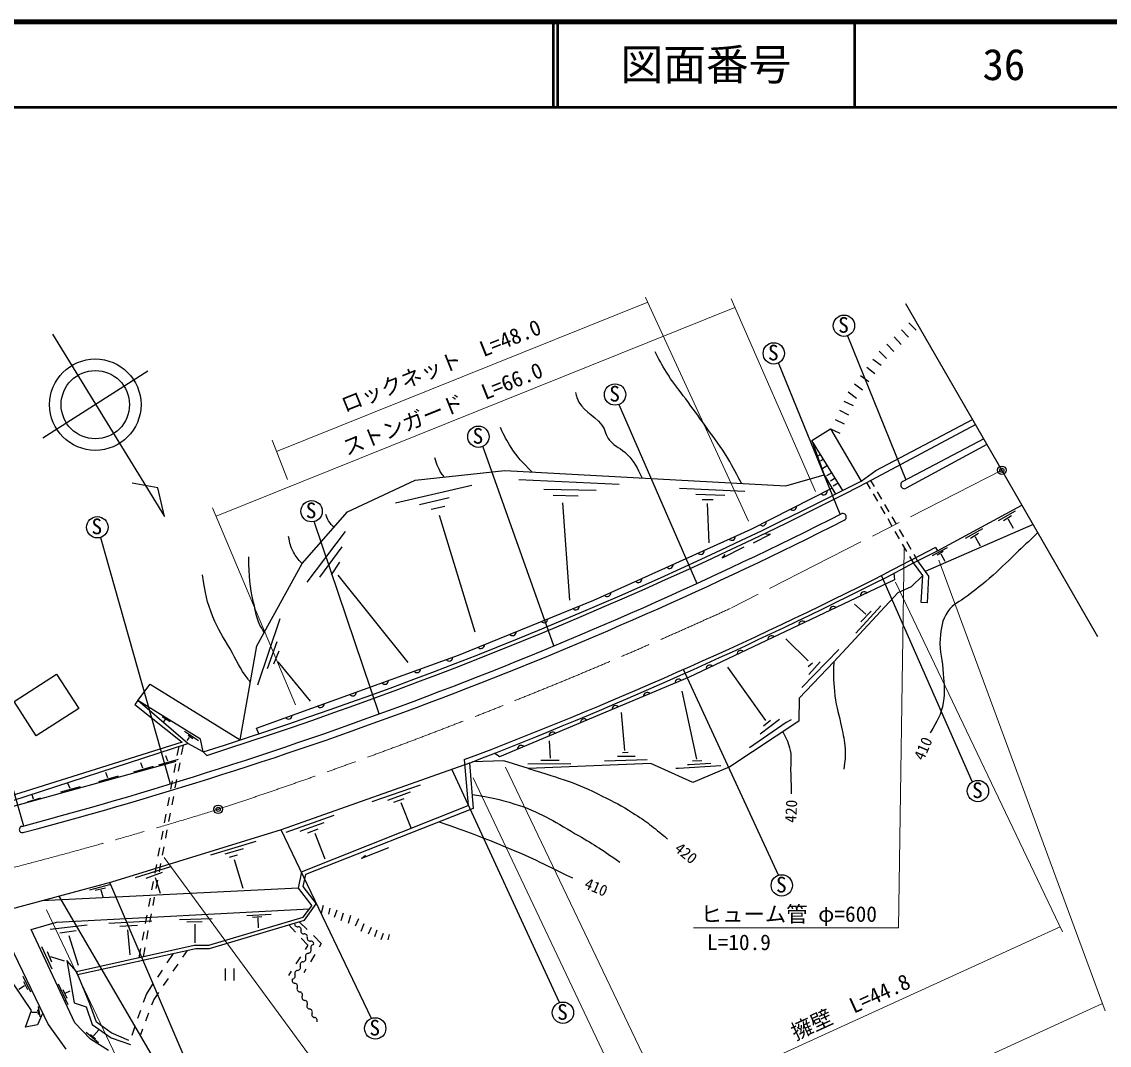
# Model space of a CAD drawing. Units: millimetres at full size, sheet at 1:1000, with parts at other scales. Extents: x 40000 to 680000, y 20000 to 380000.
# Drawn here: x 446532 to 573832, y 260166 to 380000 of the extents above; entities that cross this region are included whole.
import ezdxf
from ezdxf.enums import TextEntityAlignment as Align

# ---------------------------------------------------------------- set-up
doc = ezdxf.new("R2010")
doc.units = ezdxf.units.MM
doc.header["$LTSCALE"] = 1000
doc.header["$PDMODE"] = 32
doc.header["$PDSIZE"] = 500
doc.linetypes.add('CHAIN', pattern=[18.5, 12, -1.5, 3.5, -1.5])
for name, color, linetype, lineweight in [('M-BGD', 7, 'Continuous', 25), ('M-BMK', 2, 'CHAIN', 13), ('M-BMK-SRVR', 3, 'Continuous', 25), ('M-STR-HTXT', 7, 'Continuous', 13), ('M-STR-STRC', 7, 'Continuous', 25), ('M-TTL', 2, 'Continuous', 140), ('M-TTL-LINE', 7, 'Continuous', 50)]:
    doc.layers.add(name, color=color, linetype=linetype, lineweight=lineweight)
doc.layers.add('M-OTRS', color=6, linetype='Continuous')
doc.layers.add('M-TTL-TXT', color=7, linetype='Continuous')
doc.styles.add('ＭＳ ゴシック', font='')
doc.styles.get('ＭＳ ゴシック').set_extended_font_data('MS Gothic')

msp = doc.modelspace()

# ---------------------------------------------------------------- linework, layer by layer
at = {"layer": 'M-BGD'}
for p, q in [((549521, 343920), (550349, 343051)), ((550390, 344748), (551218, 343879)), ((450135, 343431), (463261, 322074)), ((543205, 343237), (550035, 326349)), ((548653, 343093), (549480, 342224)), ((546915, 341437), (547743, 340568)), ((547784, 342265), (548612, 341396)), ((542347, 322333), (535120, 340054)), ((546168, 340501), (547127, 339779)), ((461305, 339098), (448992, 331235)), ((545446, 339542), (546405, 338821)), ((544003, 337625), (544962, 336903)), ((544725, 338583), (545683, 337862)), ((543282, 336666), (544240, 335944)), ((516443, 335193), (525571, 314240)), ((542756, 335588), (543841, 335075)), ((542243, 334504), (543327, 333990)), ((539012, 330973), (541216, 332335)), ((541216, 332335), (544787, 326228)), ((541216, 332335), (542300, 331821)), ((541729, 333419), (542814, 332906)), ((545450, 326044), (558168, 332837)), ((546504, 327453), (557834, 333416)), ((559135, 331162), (549663, 326152)), ((508825, 306920), (500523, 330289)), ((542630, 325123), (539012, 330973)), ((539012, 330973), (540444, 326956)), ((559510, 330512), (550065, 325382)), ((540022, 329340), (539783, 329193)), ((540375, 328769), (540017, 328548)), ((492577, 326336), (503083, 327442)), ((503083, 327442), (535988, 325678)), ((540833, 328029), (540319, 327711)), ((541347, 327197), (540740, 326821)), ((544787, 326228), (546504, 327453)), ((462443, 325420), (459446, 325988)), ((484678, 322624), (492577, 326336)), ((504713, 326395), (516482, 325842)), ((535988, 325678), (540444, 326956)), ((540444, 326956), (541800, 324701)), ((541747, 326551), (541218, 326224)), ((542104, 325974), (541516, 325610)), ((545869, 325325), (545450, 326044)), ((546348, 325567), (545929, 326286)), ((463261, 322074), (462443, 325420)), ((490273, 323675), (499198, 325728)), ((507636, 325289), (513757, 325171)), ((523512, 325407), (531188, 325026)), ((525430, 324692), (528818, 324552)), ((546725, 323856), (546222, 324720)), ((547204, 324099), (546701, 324962)), ((493077, 323477), (496552, 324307)), ((508741, 324578), (511664, 324499)), ((509847, 323670), (510637, 312295)), ((526167, 324060), (527449, 324060)), ((526747, 323604), (526975, 319005)), ((548061, 322630), (547557, 323494)), ((553716, 318070), (563612, 323402)), ((479347, 316581), (484678, 322624)), ((494459, 322924), (496039, 323280)), ((495407, 322213), (499554, 308588)), ((547582, 322388), (547078, 323252)), ((560866, 321593), (562871, 322724)), ((561451, 321624), (562379, 322201)), ((488371, 298955), (480746, 321479)), ((548438, 320919), (547934, 321783)), ((548917, 321161), (548413, 322025)), ((564919, 321137), (552296, 315646)), ((561982, 321796), (562028, 321678)), ((562028, 321678), (562582, 320695)), ((455740, 319623), (463922, 290769)), ((479925, 314393), (484427, 320318)), ((532178, 318996), (534186, 320000)), ((534186, 320000), (533624, 319953)), ((549294, 319451), (548791, 320315)), ((549774, 319693), (549270, 320557)), ((557019, 319520), (559024, 320651)), ((557604, 319551), (558533, 320129)), ((558135, 319723), (558182, 319606)), ((558182, 319606), (558735, 318623)), ((481426, 314986), (484032, 318540)), ((531055, 318489), (528517, 317188)), ((553482, 318429), (547550, 315355)), ((550151, 317982), (549647, 318846)), ((550630, 318224), (550126, 319088)), ((553482, 318429), (553716, 318070)), ((553495, 317716), (554899, 318453)), ((528517, 317188), (528868, 317625)), ((550923, 316659), (550503, 317378)), ((550923, 316659), (553716, 318070)), ((551402, 316901), (550983, 317620)), ((553144, 317505), (553495, 317716)), ((553670, 317600), (554398, 317995)), ((554118, 317720), (554580, 316856)), ((438136, 315776), (446731, 285847)), ((474054, 306931), (479347, 316581)), ((482808, 315262), (483756, 316724)), ((547777, 314988), (550923, 316659)), ((552016, 315153), (550923, 316659)), ((551402, 316901), (552296, 315646)), ((483519, 315223), (491734, 304994)), ((557776, 291057), (547184, 315169)), ((548627, 315440), (548699, 314661)), ((552016, 315153), (550654, 313824)), ((551831, 312012), (552016, 315153)), ((552296, 315646), (552686, 315100)), ((552686, 315100), (552523, 311980)), ((550654, 313824), (549086, 313134)), ((549086, 313134), (541574, 305047)), ((552523, 311980), (551831, 312012)), ((545319, 310628), (544002, 311804)), ((547100, 311611), (544160, 308399)), ((545968, 310979), (544757, 309751)), ((476730, 310106), (474124, 302325)), ((472111, 295913), (474054, 306931)), ((476375, 307381), (475269, 304221)), ((538570, 305161), (535989, 307767)), ((476612, 306310), (475997, 304800)), ((537859, 302054), (542177, 306503)), ((476489, 305046), (480298, 300465)), ((533633, 298183), (529183, 304423)), ((541574, 305047), (537545, 300808)), ((538570, 304502), (539096, 304950)), ((538675, 303581), (539991, 305055)), ((445625, 300403), (450615, 303617)), ((450615, 303617), (453200, 299605)), ((535115, 280068), (523976, 304162)), ((460117, 300526), (461574, 302457)), ((461574, 302457), (472111, 295913)), ((460117, 300526), (459758, 300071)), ((467459, 296019), (460117, 300526)), ((465990, 295507), (460117, 300526)), ((525563, 293670), (523820, 301604)), ((537545, 300808), (537493, 298096)), ((448210, 296390), (445625, 300403)), ((453200, 299605), (448210, 296390)), ((459758, 300071), (465317, 295642)), ((462985, 298668), (463891, 298076)), ((463309, 298314), (463126, 298086)), ((463334, 298349), (463309, 298314)), ((517111, 294675), (516724, 299133)), ((537493, 298096), (529409, 292777)), ((536002, 297972), (531711, 294997)), ((535239, 298288), (532974, 296603)), ((534186, 298183), (533343, 297525)), ((536608, 298262), (536002, 297972)), ((465598, 296947), (467236, 295854)), ((474282, 296624), (474029, 297298)), ((465317, 295642), (441677, 288236)), ((441677, 287586), (465990, 295507)), ((466128, 296198), (465848, 295854)), ((467775, 294526), (465990, 295507)), ((465996, 296455), (466573, 296073)), ((467775, 294526), (467459, 296019)), ((508422, 293788), (508316, 295807)), ((464902, 295153), (464700, 294084)), ((465411, 295319), (465204, 294222)), ((468178, 294105), (467775, 294526)), ((516847, 294446), (517514, 294482)), ((464572, 293407), (441676, 287048)), ((459642, 292186), (461946, 292831)), ((460709, 292597), (460469, 293226)), ((462584, 293003), (464888, 293648)), ((463650, 293414), (463411, 294043)), ((464515, 293101), (464329, 292119)), ((465018, 293240), (464833, 292257)), ((498925, 293203), (476888, 285387)), ((498328, 293606), (498807, 288218)), ((498925, 293203), (499380, 287902)), ((502967, 293448), (499277, 293339)), ((505845, 292588), (502967, 293448)), ((505771, 293104), (510809, 293139)), ((520188, 293149), (505845, 292588)), ((507298, 293525), (509440, 293542)), ((514759, 293481), (519744, 293621)), ((516268, 294025), (518322, 294008)), ((525091, 290934), (520188, 293149)), ((523404, 292599), (528371, 292915)), ((524474, 293038), (524667, 293038)), ((524667, 293038), (527195, 293196)), ((525054, 293459), (526159, 293494)), ((455556, 291051), (457860, 291696)), ((456622, 291462), (456383, 292091)), ((509497, 265157), (496868, 292473)), ((523088, 292599), (523404, 292599)), ((529409, 292777), (525091, 290934)), ((451117, 289818), (453421, 290463)), ((452183, 290229), (451944, 290859)), ((464144, 291136), (463958, 290153)), ((464647, 291275), (464462, 290292)), ((487556, 288696), (493190, 290662)), ((447213, 288682), (448784, 289129)), ((447896, 288977), (447747, 289483)), ((463773, 289171), (463587, 288188)), ((464276, 289309), (464090, 288327)), ((489399, 288872), (492032, 289820)), ((490101, 288609), (491312, 289065)), ((479283, 280458), (498807, 288218)), ((499380, 287902), (479739, 280142)), ((490909, 288591), (492102, 285554)), ((463401, 287205), (463216, 286223)), ((463905, 287344), (463719, 286361)), ((477475, 285121), (483110, 287087)), ((476888, 285387), (457023, 279255)), ((463030, 285240), (462845, 284258)), ((463534, 285379), (463348, 284396)), ((487483, 263309), (476888, 285387)), ((479125, 285227), (479318, 285297)), ((479318, 285297), (481951, 286245)), ((480021, 285034), (481232, 285490)), ((468667, 282471), (473988, 284056)), ((480828, 285016), (482022, 281979)), ((462659, 283275), (462474, 282292)), ((463163, 283413), (462977, 282431)), ((470349, 282559), (472490, 283202)), ((489456, 283294), (486314, 282012)), ((462792, 281448), (462606, 280466)), ((470864, 282207), (471788, 282477)), ((471414, 281927), (472408, 278545)), ((486314, 282012), (486770, 282422)), ((459843, 279788), (463974, 281087)), ((461084, 279730), (463014, 280432)), ((462288, 281310), (462103, 280327)), ((479283, 280458), (478904, 278558)), ((479739, 280142), (479444, 278747)), ((457023, 279255), (441204, 275027)), ((454493, 278357), (456857, 279005)), ((467451, 254408), (456835, 279204)), ((461917, 279344), (461731, 278362)), ((462148, 279800), (462745, 277974)), ((462420, 279483), (462235, 278500)), ((478904, 278558), (448895, 277082)), ((455141, 278334), (456334, 278607)), ((455780, 278381), (456030, 277562)), ((462049, 277518), (461864, 276535)), ((478904, 278558), (480490, 276498)), ((479444, 278747), (481005, 276735)), ((461546, 277379), (461360, 276396)), ((479470, 275167), (480490, 276498)), ((479642, 274800), (481005, 276735)), ((481815, 276524), (481581, 275634)), ((450582, 274573), (480201, 276121)), ((461175, 275414), (460989, 274431)), ((461678, 275552), (461493, 274570)), ((464997, 274877), (468806, 275018)), ((468447, 271885), (479470, 275167)), ((472878, 275351), (475745, 275509)), ((473533, 275181), (474645, 275240)), ((474177, 275076), (474224, 273906)), ((482599, 276208), (482424, 275506)), ((483411, 275974), (483099, 275131)), ((484160, 275615), (483887, 274725)), ((485018, 275365), (484737, 274421)), ((447615, 273730), (450582, 274573)), ((452750, 262803), (447615, 273730)), ((449873, 273755), (454180, 274258)), ((456710, 274460), (461766, 274723)), ((458027, 274091), (460098, 274232)), ((465839, 274631), (467647, 274667)), ((466805, 274351), (466805, 272174)), ((468512, 271504), (479642, 274800)), ((477790, 274252), (478570, 273425)), ((479014, 274614), (479949, 273703)), ((485938, 274959), (485572, 274101)), ((486578, 274366), (486219, 273493)), ((487421, 273937), (487077, 273165)), ((447691, 264225), (441827, 272839)), ((444574, 273043), (449611, 262590)), ((450985, 273310), (452893, 273591)), ((452050, 273029), (453127, 269530)), ((458922, 273670), (459168, 270739)), ((460804, 273449), (460618, 272466)), ((461307, 273587), (461122, 272604)), ((479256, 272697), (480035, 271871)), ((480665, 273005), (481600, 272093)), ((488092, 273657), (487834, 272845)), ((488833, 273266), (488583, 272525)), ((489535, 273134), (489379, 272525)), ((450078, 269065), (448873, 271686)), ((452932, 268782), (466727, 271867)), ((453073, 268445), (466920, 271504)), ((460432, 271483), (460231, 270414)), ((460936, 271622), (460729, 270526)), ((465896, 271277), (465348, 270474)), ((466727, 271867), (468447, 271885)), ((466920, 271504), (468512, 271504)), ((480035, 271871), (479705, 271362)), ((481600, 272093), (481342, 271660)), ((449505, 271148), (449996, 269919)), ((449914, 270575), (451506, 270060)), ((452932, 268782), (451826, 270081)), ((451826, 270081), (452686, 265131)), ((464252, 270914), (463515, 269805)), ((479161, 270523), (478616, 269684)), ((480829, 270802), (480315, 269943)), ((454512, 265008), (452932, 268782)), ((462962, 268972), (462408, 268139)), ((464785, 269647), (464222, 268821)), ((470337, 269139), (470337, 267739)), ((471387, 267739), (471387, 269139)), ((478072, 268845), (477742, 268336)), ((479802, 269085), (479544, 268652)), ((446672, 268262), (447537, 266421)), ((446726, 267638), (447194, 266694)), ((463659, 267995), (463096, 267168)), ((446859, 267115), (446196, 266678)), ((451966, 264891), (450835, 267302)), ((451326, 266678), (451810, 265679)), ((451631, 266257), (452200, 266553)), ((461117, 266196), (460759, 265176)), ((461855, 267306), (461117, 266196)), ((462533, 266342), (461986, 265538)), ((452686, 265131), (454073, 264657)), ((455284, 262884), (454512, 265008)), ((461986, 265538), (461737, 264875)), ((446966, 262271), (447691, 264225)), ((448307, 264004), (447693, 263999)), ((448978, 263903), (448370, 262552)), ((448379, 264306), (448442, 263750)), ((448468, 264712), (448650, 263474)), ((454073, 264657), (454758, 262586)), ((460427, 264233), (460096, 263289)), ((461385, 263939), (461033, 263003)), ((448370, 262552), (446966, 262271)), ((449611, 262590), (451691, 259694)), ((454567, 260868), (452750, 262803)), ((454758, 262586), (457004, 261041)), ((457004, 261603), (455284, 262884)), ((459764, 262346), (459406, 261325)), ((455505, 260451), (454091, 261647)), ((454590, 261424), (455183, 260924)), ((454918, 261257), (454970, 261320)), ((454970, 261320), (455547, 261954)), ((459076, 260707), (457004, 261603)), ((457004, 261041), (459251, 260251)), ((460682, 262067), (460433, 261404)), ((456699, 259565), (454567, 260868))]:
    msp.add_line(p, q, dxfattribs=at)
for points in [[(474029, 297298), (497656, 305841), (513507, 312291), (531911, 320592), (541376, 325407)], [(548699, 314661), (524664, 303255), (502443, 293926), (501880, 294356)]]:
    msp.add_lwpolyline(points, dxfattribs=at)
for centre, radius in [((542780, 344412), 1250), ((534565, 341174), 1250), ((455143, 335167), 5351), ((455143, 335167), 4000), ((515983, 336356), 1250), ((499988, 331419), 1250), ((480458, 322695), 1250), ((455379, 320819), 1250), ((558454, 289930), 1250), ((535502, 278880), 1250), ((509884, 263969), 1250), ((487905, 262133), 1250)]:
    msp.add_circle(centre, radius, dxfattribs=at)
for centre, radius, start, end in [((321635, 758923), 486849, 287.46814, 297.28141), ((315674, 772503), 502118, 287.68129, 297.23319), ((549854, 325762), 435, 116.05759, 299.0282), ((540391, 325037), 417, 223.22501, 10.7046), ((319378, 763129), 493981, 284.91699, 296.85303), ((536825, 323223), 417, 223.22501, 10.7046), ((542635, 322018), 416, 293.25725, 107.3517), ((321417, 759030), 490229, 284.81835, 296.84575), ((533260, 321409), 417, 223.22501, 10.7046), ((529651, 319700), 417, 220.53565, 8.01524), ((526005, 318056), 417, 220.53565, 8.01524), ((522358, 316411), 417, 220.53565, 8.01524), ((317418, 769626), 509238, 290.80918, 296.86668), ((306801, 789683), 532358, 291.15501, 296.91432), ((518712, 314767), 417, 220.53565, 8.01524), ((515066, 313123), 417, 220.53565, 8.01524), ((545136, 312841), 417, 41.64736, 189.12695), ((511390, 311556), 417, 218.40538, 5.88498), ((541522, 311126), 417, 41.64736, 189.12695), ((507686, 310048), 417, 218.40538, 5.88498), ((537908, 309411), 417, 41.64736, 189.12695), ((503981, 308541), 417, 218.40538, 5.88498), ((534294, 307696), 417, 41.64736, 189.12695), ((500276, 307033), 417, 218.40538, 5.88498), ((496559, 305568), 417, 216.13724, 3.61683), ((530681, 305981), 417, 41.64736, 189.12695), ((527067, 304266), 417, 41.64736, 189.12695), ((492797, 304208), 417, 216.13724, 3.61683), ((523422, 302607), 417, 39.03549, 186.51508), ((489036, 302848), 417, 216.13724, 3.61683), ((485274, 301488), 417, 216.13724, 3.61683), ((519734, 301059), 417, 39.03549, 186.51508), ((481512, 300128), 417, 216.13724, 3.61683), ((516046, 299510), 417, 39.03549, 186.51508), ((477751, 298768), 417, 216.13724, 3.61683), ((512358, 297962), 417, 39.03549, 186.51508), ((508670, 296413), 417, 39.03549, 186.51508), ((504982, 294865), 417, 39.03549, 186.51508), ((446614, 285431), 373, 101.74707, 299.15202), ((478807, 274370), 334, 164.7269, 277.92033), ((478899, 273709), 334, 344.7269, 97.92033), ((479543, 273533), 334, 164.7269, 277.92033), ((479635, 272872), 334, 344.7269, 97.92033), ((480278, 272696), 334, 164.7269, 277.92033), ((480041, 271305), 367, 274.55429, 22.03134), ((480370, 272035), 334, 344.7269, 97.92033), ((480721, 271581), 367, 94.55429, 202.03134), ((479477, 269566), 367, 94.55429, 202.03134), ((479418, 270298), 367, 274.55429, 22.03134), ((480099, 270573), 367, 94.55429, 202.03134), ((478854, 268558), 367, 94.55429, 202.03134), ((478796, 269290), 367, 274.55429, 22.03134), ((478524, 267769), 354, 155.21204, 264.92513), ((478173, 268283), 367, 274.55429, 22.03134), ((478461, 267065), 354, 335.21204, 84.92513), ((479103, 266768), 354, 155.21204, 264.92513), ((479040, 266064), 354, 335.21204, 84.92513), ((479682, 265768), 354, 155.21204, 264.92513), ((479620, 265063), 354, 335.21204, 84.92513), ((480261, 264767), 354, 155.21204, 264.92513), ((480199, 264063), 354, 335.21204, 84.92513), ((480841, 263767), 354, 155.21204, 264.92513), ((480778, 263062), 354, 335.21204, 84.92513)]:
    msp.add_arc(centre, radius, start, end, dxfattribs=at)
for points, knots in [([(530778, 325957), (529938, 327583), (529690, 328054), (528892, 329339), (528038, 330713), (527462, 331419), (526522, 332735), (525651, 333955), (525144, 334624), (524258, 335833), (523464, 336918), (522946, 337475), (522222, 338607), (521560, 339642), (521353, 340032), (520677, 341345)], [0, 0, 0, 0, 1, 1, 1, 2, 2, 2, 3, 3, 3, 4, 4, 4, 5, 5, 5, 5]), ([(511356, 336606), (511386, 336346), (511440, 336241), (511514, 336013), (512041, 334393), (513400, 334127), (514437, 332775), (514911, 332156), (514839, 331590), (515345, 330998), (516015, 330214), (516689, 330087), (517399, 329339), (518280, 328410), (518511, 327877), (519168, 326580)], [0, 0, 0, 0, 1, 1, 1, 2, 2, 2, 3, 3, 3, 4, 4, 4, 5, 5, 5, 5]), ([(506288, 327270), (505068, 328512), (504612, 328913), (503811, 330168), (503258, 331033), (503064, 331391), (502573, 332485)], [0, 0, 0, 0, 1, 1, 1, 2, 2, 2, 2]), ([(495972, 326694), (495635, 327165), (495520, 327325), (495306, 327772), (495094, 328215), (495040, 328403), (494885, 328957)], [0, 0, 0, 0, 1, 1, 1, 2, 2, 2, 2]), ([(483091, 320825), (483004, 320885), (482978, 320908), (482910, 320967), (482761, 321097), (482701, 321195), (482583, 321353), (482337, 321685), (482293, 321857), (482115, 322301)], [0, 0, 0, 0, 1, 1, 1, 2, 2, 2, 3, 3, 3, 3]), ([(479347, 316581), (478837, 317112), (478640, 317335), (478329, 317910), (477974, 318566), (477923, 318911), (477767, 319736)], [0, 0, 0, 0, 1, 1, 1, 2, 2, 2, 2]), ([(565469, 320183), (564209, 318978), (563890, 318675), (562875, 317712), (561675, 316574), (561044, 315892), (559794, 314809), (558811, 313957), (558207, 313543), (557188, 312735), (556309, 312040), (555562, 311887), (554936, 310958), (554212, 309882), (554164, 309051), (554048, 307759), (553904, 306163), (554326, 305272), (554403, 303671), (554467, 302354), (554640, 301592), (554403, 300294), (554131, 298806), (553721, 298182), (552863, 296740)], [0, 0, 0, 0, 1, 1, 1, 2, 2, 2, 3, 3, 3, 4, 4, 4, 5, 5, 5, 6, 6, 6, 7, 7, 7, 8, 8, 8, 8]), ([(474924, 308516), (474771, 308715), (474735, 308798), (474624, 308984), (473996, 310041), (473973, 310793), (473676, 311986), (473166, 314034), (473206, 314879), (473097, 317357)], [0, 0, 0, 0, 1, 1, 1, 2, 2, 2, 3, 3, 3, 3]), ([(473303, 302669), (473162, 302835), (473127, 302890), (473018, 303034), (472046, 304311), (471687, 305157), (470911, 306562), (470107, 308020), (469535, 308783), (468910, 310327), (468166, 312165), (468061, 312982), (467673, 315251)], [0, 0, 0, 0, 1, 1, 1, 2, 2, 2, 3, 3, 3, 4, 4, 4, 4]), ([(541574, 305047), (541545, 303201), (541529, 302609), (541725, 301065), (541910, 299616), (542221, 298840), (542489, 297405), (542673, 296421), (542867, 295877), (542910, 294877), (542951, 293940), (542904, 293563), (542752, 292481)], [0, 0, 0, 0, 1, 1, 1, 2, 2, 2, 3, 3, 3, 4, 4, 4, 4]), ([(535606, 296854), (536098, 295944), (536300, 295569), (536486, 294666), (536672, 293760), (536515, 293222), (536538, 292297), (536565, 291248), (536576, 290917), (536617, 289611)], [0, 0, 0, 0, 1, 1, 1, 2, 2, 2, 3, 3, 3, 3]), ([(505845, 292588), (509942, 291265), (511270, 290973), (514489, 289349), (515903, 288636), (516701, 288237), (518043, 287394), (519736, 286331), (520291, 285837), (522131, 284314)], [0, 0, 0, 0, 1, 1, 1, 2, 2, 2, 3, 3, 3, 3]), ([(499241, 289525), (501545, 289192), (502333, 289004), (504247, 288412), (507191, 287502), (508658, 286474), (511329, 284937), (513421, 283733), (514143, 283268), (516543, 281619)], [0, 0, 0, 0, 1, 1, 1, 2, 2, 2, 3, 3, 3, 3]), ([(495390, 286325), (499016, 285057), (500028, 284693), (502936, 283484), (506139, 282153), (507198, 281620), (510993, 279752)], [0, 0, 0, 0, 1, 1, 1, 2, 2, 2, 2])]:
    msp.add_open_spline(points, degree=3, knots=knots, dxfattribs=at)
at = {"layer": 'M-BMK'}
msp.add_line((561258, 327482), (529491, 311319), dxfattribs=at)
for centre, radius, start, end in [((281141, 856063), 598685, 288.3405, 294.50834), ((309483, 805378), 541767, 276.60189, 287.18205)]:
    msp.add_arc(centre, radius, start, end, dxfattribs=at)
at = {"layer": 'M-BMK-SRVR'}
for p, q in [((561258, 327482), (550014, 346969)), ((572502, 307994), (561258, 327482))]:
    msp.add_line(p, q, dxfattribs=at)
for centre in [(561258, 327482), (469526, 287789)]:
    msp.add_circle(centre, 500, dxfattribs=at)
for p in [(561258, 327482), (469526, 287789)]:
    msp.add_point(p, dxfattribs=at)
at = {"layer": 'M-OTRS'}
msp.add_point((561258, 327482), dxfattribs=at)
at = {"layer": 'M-STR-HTXT'}
for p, q in [((531619, 321534), (519541, 347732)), ((519541, 347732), (519569, 347670)), ((529572, 347551), (539439, 324983)), ((469277, 322097), (530016, 346537)), ((476370, 329689), (519802, 347164)), ((475861, 330992), (477648, 326419)), ((468853, 323105), (478568, 300022)), ((549161, 273928), (549814, 318323)), ((553877, 316944), (573335, 264206)), ((548822, 314367), (568370, 273444)), ((503157, 292735), (526844, 243218)), ((518999, 250026), (499361, 291492)), ((463192, 282135), (482668, 255634)), ((471816, 228942), (449410, 276035)), ((522137, 253058), (568084, 274043)), ((525155, 273928), (549161, 273928)), ((526554, 243825), (573024, 265049))]:
    msp.add_line(p, q, dxfattribs=at)
at = {"layer": 'M-STR-STRC'}
msp.add_line((450860, 277607), (468204, 247950), dxfattribs=at)
at = {"layer": 'M-TTL'}
msp.add_line((680000, 380000), (40000, 380000), dxfattribs=at)
at = {"layer": 'M-TTL-LINE'}
for p, q in [((508747, 380000), (508747, 370000)), ((509247, 380000), (509247, 370000)), ((543997, 380000), (543997, 370000)), ((40000, 370000), (680000, 370000))]:
    msp.add_line(p, q, dxfattribs=at)

# ---------------------------------------------------------------- texts
at = {"layer": 'M-BGD', "style": 'ＭＳ ゴシック'}
for p in [(542101, 343039), (533886, 339800), (515305, 334982), (499309, 330045), (479779, 321322), (454700, 319446), (557776, 288557), (534824, 277506), (509206, 262595), (487227, 260759)]:
    msp.add_text('S', height=1833, dxfattribs=at).set_placement(p, align=Align.BOTTOM_LEFT)
for s, rotation, p in [('410', 66.623, (552470, 293252)), ('420', 87.198, (537576, 286166)), ('420', 320.711, (522584, 282689)), ('410', 336.666, (512121, 278239))]:
    msp.add_text(s, height=1320, rotation=rotation, dxfattribs=at).set_placement(p, align=Align.BOTTOM_LEFT)
at = {"layer": 'M-STR-HTXT', "style": 'ＭＳ ゴシック'}
for s, rotation, p in [('ロックネット  L=48.0', 21.918, (484564, 333685)), ('ストンガード  L=66.0', 21.918, (484765, 328657)), ('擁壁\u3000L=44.8', 24.548, (537338, 260229))]:
    msp.add_text(s, height=1833, rotation=rotation, dxfattribs=at).set_placement(p, align=Align.BOTTOM_LEFT)
for s, p in [('ヒューム管 φ=600', (526009, 274061)), ('L=10.9', (526742, 270756))]:
    msp.add_text(s, height=1833, dxfattribs=at).set_placement(p, align=Align.BOTTOM_LEFT)
at = {"layer": 'M-TTL-TXT', "style": 'ＭＳ ゴシック'}
for s, p in [('図面番号', (526622, 375000)), ('36', (561497, 375000))]:
    msp.add_text(s, height=3666, dxfattribs=at).set_placement(p, align=Align.MIDDLE_CENTER)

doc.saveas('drawing.dxf')
